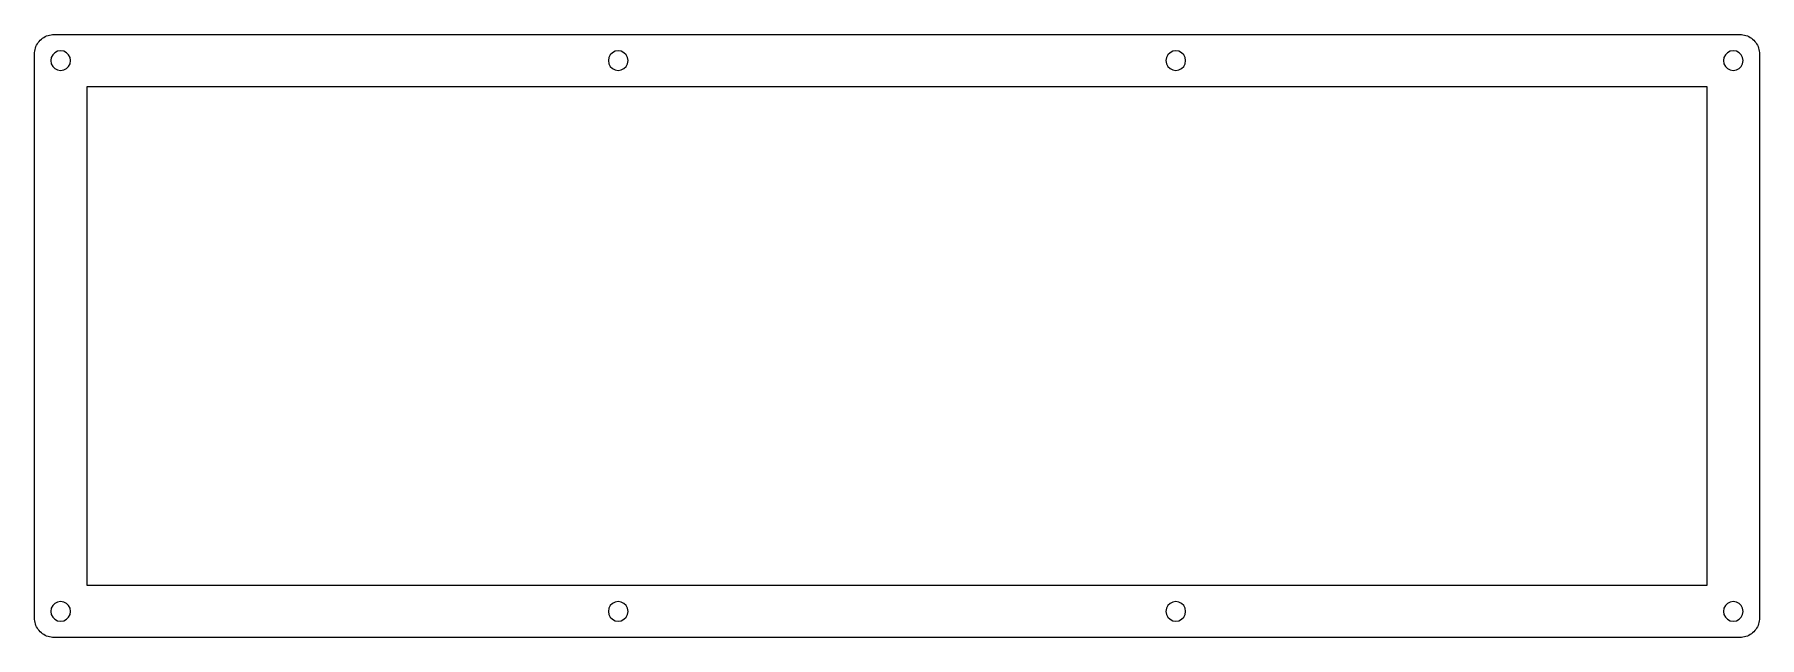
# Model space of a CAD drawing. Extents: x 0 to 264, y 0 to 92.
import ezdxf

# ---------------------------------------------------------------- set-up
doc = ezdxf.new("R2010")
doc.units = 0
doc.layers.get('0').update_dxf_attribs({"linetype": 'CONTINUOUS'})

msp = doc.modelspace()

# ---------------------------------------------------------------- linework, layer by layer
at = {"color": 0}
for p, q in [((2.39503, 92.25), (2.62516, 92.2969)), ((2.62516, 92.2969), (2.85943, 92.323)), ((2.85943, 92.323), (3.09507, 92.3325)), ((3.09507, 92.3325), (260.747, 92.3325)), ((260.747, 92.3325), (260.981, 92.323)), ((260.981, 92.323), (261.215, 92.2969)), ((261.215, 92.2969), (261.447, 92.25)), ((0.104731, 89.5685), (0.130914, 89.8028)), ((0.130914, 89.8028), (0.177767, 90.0328)), ((0.177767, 90.0328), (0.241157, 90.26)), ((0.241157, 90.26), (0.323839, 90.4804)), ((0.323839, 90.4804), (0.421679, 90.6942)), ((0.421679, 90.6942), (0.537436, 90.901)), ((0.537436, 90.901), (0.666972, 91.0967)), ((0.666972, 91.0967), (0.813043, 91.2813)), ((0.813043, 91.2813), (0.972894, 91.4548)), ((0.972894, 91.4548), (1.14653, 91.6146)), ((1.14653, 91.6146), (1.33119, 91.7607)), ((1.33119, 91.7607), (1.52687, 91.8905)), ((1.52687, 91.8905), (1.73357, 92.0062)), ((1.73357, 92.0062), (1.94717, 92.1039)), ((1.94717, 92.1039), (2.16765, 92.1865)), ((2.16765, 92.1865), (2.39503, 92.25)), ((3.63114, 89.7601), (3.21359, 89.5463)), ((4.09416, 89.8331), (3.63114, 89.7601)), ((4.55856, 89.7601), (4.09416, 89.8331)), ((4.97611, 89.5463), (4.55856, 89.7601)), ((88.8488, 89.7601), (88.4301, 89.5463)), ((89.312, 89.8331), (88.8488, 89.7601)), ((89.7749, 89.7601), (89.312, 89.8331)), ((90.194, 89.5463), (89.7749, 89.7601)), ((174.065, 89.7601), (173.648, 89.5463)), ((174.53, 89.8331), (174.065, 89.7601)), ((174.993, 89.7601), (174.53, 89.8331)), ((175.411, 89.5463), (174.993, 89.7601)), ((259.282, 89.7601), (258.864, 89.5463)), ((259.746, 89.8331), (259.282, 89.7601)), ((260.21, 89.7601), (259.746, 89.8331)), ((260.627, 89.5463), (260.21, 89.7601)), ((261.447, 92.25), (261.673, 92.1865)), ((261.673, 92.1865), (261.895, 92.1039)), ((261.895, 92.1039), (262.107, 92.0062)), ((262.107, 92.0062), (262.314, 91.8905)), ((262.314, 91.8905), (262.509, 91.7607)), ((262.509, 91.7607), (262.694, 91.6146)), ((262.694, 91.6146), (262.868, 91.4548)), ((262.868, 91.4548), (263.028, 91.2813)), ((263.028, 91.2813), (263.174, 91.0967)), ((263.174, 91.0967), (263.303, 90.901)), ((263.303, 90.901), (263.419, 90.6942)), ((263.419, 90.6942), (263.518, 90.4804)), ((263.518, 90.4804), (263.599, 90.26)), ((263.599, 90.26), (263.664, 90.0328)), ((263.664, 90.0328), (263.71, 89.8028)), ((263.71, 89.8028), (263.736, 89.5685)), ((0.095085, 89.3329), (0.104731, 89.5685)), ((0.095085, 3.13228), (0.095085, 89.3329)), ((2.66788, 88.7966), (2.59485, 88.3324)), ((2.59485, 88.3324), (2.66788, 87.8692)), ((2.88148, 89.2143), (2.66788, 88.7966)), ((2.66788, 87.8692), (2.88148, 87.4518)), ((3.21359, 89.5463), (2.88148, 89.2143)), ((2.88148, 87.4518), (3.21359, 87.1195)), ((3.21359, 87.1195), (3.63114, 86.9061)), ((4.55856, 86.9061), (4.97611, 87.1195)), ((5.30821, 89.2143), (4.97611, 89.5463)), ((4.97611, 87.1195), (5.30821, 87.4518)), ((5.52178, 88.7966), (5.30821, 89.2143)), ((5.30821, 87.4518), (5.52178, 87.8692)), ((5.59484, 88.3324), (5.52178, 88.7966)), ((5.52178, 87.8692), (5.59484, 88.3324)), ((87.8858, 88.7966), (87.8127, 88.3324)), ((87.8127, 88.3324), (87.8858, 87.8692)), ((88.0981, 89.2143), (87.8858, 88.7966)), ((87.8858, 87.8692), (88.0981, 87.4518)), ((88.4301, 89.5463), (88.0981, 89.2143)), ((88.0981, 87.4518), (88.4301, 87.1195)), ((88.4301, 87.1195), (88.8488, 86.9061)), ((89.7749, 86.9061), (90.194, 87.1195)), ((90.526, 89.2143), (90.194, 89.5463)), ((90.194, 87.1195), (90.526, 87.4518)), ((90.7383, 88.7966), (90.526, 89.2143)), ((90.526, 87.4518), (90.7383, 87.8692)), ((90.8128, 88.3324), (90.7383, 88.7966)), ((90.7383, 87.8692), (90.8128, 88.3324)), ((173.102, 88.7966), (173.029, 88.3324)), ((173.029, 88.3324), (173.102, 87.8692)), ((173.316, 89.2143), (173.102, 88.7966)), ((173.102, 87.8692), (173.316, 87.4518)), ((173.648, 89.5463), (173.316, 89.2143)), ((173.316, 87.4518), (173.648, 87.1195)), ((173.648, 87.1195), (174.065, 86.9061)), ((174.993, 86.9061), (175.411, 87.1195)), ((175.743, 89.2143), (175.411, 89.5463)), ((175.411, 87.1195), (175.743, 87.4518)), ((175.955, 88.7966), (175.743, 89.2143)), ((175.743, 87.4518), (175.955, 87.8692)), ((176.029, 88.3324), (175.955, 88.7966)), ((175.955, 87.8692), (176.029, 88.3324)), ((258.32, 88.7966), (258.247, 88.3324)), ((258.247, 88.3324), (258.32, 87.8692)), ((258.532, 89.2143), (258.32, 88.7966)), ((258.32, 87.8692), (258.532, 87.4518)), ((258.864, 89.5463), (258.532, 89.2143)), ((258.532, 87.4518), (258.864, 87.1195)), ((258.864, 87.1195), (259.282, 86.9061)), ((260.21, 86.9061), (260.627, 87.1195)), ((260.959, 89.2143), (260.627, 89.5463)), ((260.627, 87.1195), (260.959, 87.4518)), ((261.173, 88.7966), (260.959, 89.2143)), ((260.959, 87.4518), (261.173, 87.8692)), ((261.247, 88.3324), (261.173, 88.7966)), ((261.173, 87.8692), (261.247, 88.3324)), ((263.736, 89.5685), (263.747, 89.3329)), ((263.747, 89.3329), (263.747, 3.1309)), ((3.63114, 86.9061), (4.09416, 86.8331)), ((4.09416, 86.8331), (4.55856, 86.9061)), ((88.8488, 86.9061), (89.312, 86.8331)), ((89.312, 86.8331), (89.7749, 86.9061)), ((174.065, 86.9061), (174.53, 86.8331)), ((174.53, 86.8331), (174.993, 86.9061)), ((259.282, 86.9061), (259.746, 86.8331)), ((259.746, 86.8331), (260.21, 86.9061)), ((8.09322, 84.3347), (8.09322, 65.2819)), ((255.746, 84.3347), (8.09322, 84.3347)), ((255.746, 8.13181), (255.746, 84.3347)), ((8.09322, 65.2819), (8.09459, 65.2819)), ((8.09459, 65.2819), (8.09459, 46.2333)), ((8.09459, 46.2333), (8.09322, 46.2333)), ((8.09322, 46.2333), (8.09322, 27.1818)), ((8.09322, 27.1818), (8.09459, 27.1818)), ((8.09459, 27.1818), (8.09459, 8.13181)), ((8.09459, 8.13181), (255.746, 8.13181)), ((3.21359, 5.34539), (2.88148, 5.01329)), ((3.63114, 5.55763), (3.21359, 5.34539)), ((4.09416, 5.63065), (3.63114, 5.55763)), ((4.55856, 5.55763), (4.09416, 5.63065)), ((4.97611, 5.34539), (4.55856, 5.55763)), ((5.30821, 5.01329), (4.97611, 5.34539)), ((88.4301, 5.34539), (88.0981, 5.01329)), ((88.8488, 5.55763), (88.4301, 5.34539)), ((89.312, 5.63065), (88.8488, 5.55763)), ((89.7749, 5.55763), (89.312, 5.63065)), ((90.194, 5.34539), (89.7749, 5.55763)), ((90.526, 5.01329), (90.194, 5.34539)), ((173.648, 5.34539), (173.316, 5.01329)), ((174.065, 5.55763), (173.648, 5.34539)), ((174.53, 5.63065), (174.065, 5.55763)), ((174.993, 5.55763), (174.53, 5.63065)), ((175.411, 5.34539), (174.993, 5.55763)), ((175.743, 5.01329), (175.411, 5.34539)), ((258.864, 5.34539), (258.532, 5.01329)), ((259.282, 5.55763), (258.864, 5.34539)), ((259.746, 5.63065), (259.282, 5.55763)), ((260.21, 5.55763), (259.746, 5.63065)), ((260.627, 5.34539), (260.21, 5.55763)), ((260.959, 5.01329), (260.627, 5.34539)), ((0.104731, 2.89664), (0.095085, 3.13228)), ((0.130914, 2.66237), (0.104731, 2.89664)), ((0.177767, 2.43086), (0.130914, 2.66237)), ((2.66788, 4.59574), (2.59485, 4.13135)), ((2.59485, 4.13135), (2.66788, 3.66832)), ((2.88148, 5.01329), (2.66788, 4.59574)), ((2.66788, 3.66832), (2.88148, 3.25079)), ((2.88148, 3.25079), (3.21359, 2.91869)), ((3.21359, 2.91869), (3.63114, 2.70509)), ((3.63114, 2.70509), (4.09416, 2.63067)), ((4.09416, 2.63067), (4.55856, 2.70509)), ((4.55856, 2.70509), (4.97611, 2.91869)), ((4.97611, 2.91869), (5.30821, 3.25079)), ((5.52178, 4.59574), (5.30821, 5.01329)), ((5.30821, 3.25079), (5.52178, 3.66832)), ((5.59484, 4.13135), (5.52178, 4.59574)), ((5.52178, 3.66832), (5.59484, 4.13135)), ((87.8858, 4.59574), (87.8127, 4.13135)), ((87.8127, 4.13135), (87.8858, 3.66832)), ((88.0981, 5.01329), (87.8858, 4.59574)), ((87.8858, 3.66832), (88.0981, 3.25079)), ((88.0981, 3.25079), (88.4301, 2.91869)), ((88.4301, 2.91869), (88.8488, 2.70509)), ((88.8488, 2.70509), (89.312, 2.63067)), ((89.312, 2.63067), (89.7749, 2.70509)), ((89.7749, 2.70509), (90.194, 2.91869)), ((90.194, 2.91869), (90.526, 3.25079)), ((90.7383, 4.59574), (90.526, 5.01329)), ((90.526, 3.25079), (90.7383, 3.66832)), ((90.8128, 4.13135), (90.7383, 4.59574)), ((90.7383, 3.66832), (90.8128, 4.13135)), ((173.102, 4.59574), (173.029, 4.13135)), ((173.029, 4.13135), (173.102, 3.66832)), ((173.316, 5.01329), (173.102, 4.59574)), ((173.102, 3.66832), (173.316, 3.25079)), ((173.316, 3.25079), (173.648, 2.91869)), ((173.648, 2.91869), (174.065, 2.70509)), ((174.065, 2.70509), (174.53, 2.63067)), ((174.53, 2.63067), (174.993, 2.70509)), ((174.993, 2.70509), (175.411, 2.91869)), ((175.411, 2.91869), (175.743, 3.25079)), ((175.955, 4.59574), (175.743, 5.01329)), ((175.743, 3.25079), (175.955, 3.66832)), ((176.029, 4.13135), (175.955, 4.59574)), ((175.955, 3.66832), (176.029, 4.13135)), ((258.32, 4.59574), (258.247, 4.13135)), ((258.247, 4.13135), (258.32, 3.66832)), ((258.532, 5.01329), (258.32, 4.59574)), ((258.32, 3.66832), (258.532, 3.25079)), ((258.532, 3.25079), (258.864, 2.91869)), ((258.864, 2.91869), (259.282, 2.70509)), ((259.282, 2.70509), (259.746, 2.63067)), ((259.746, 2.63067), (260.21, 2.70509)), ((260.21, 2.70509), (260.627, 2.91869)), ((260.627, 2.91869), (260.959, 3.25079)), ((261.173, 4.59574), (260.959, 5.01329)), ((260.959, 3.25079), (261.173, 3.66832)), ((261.247, 4.13135), (261.173, 4.59574)), ((261.173, 3.66832), (261.247, 4.13135)), ((263.71, 2.66237), (263.664, 2.43086)), ((263.736, 2.89664), (263.71, 2.66237)), ((263.747, 3.1309), (263.736, 2.89664)), ((0.241157, 2.20486), (0.177767, 2.43086)), ((0.323839, 1.983), (0.241157, 2.20486)), ((0.421679, 1.77078), (0.323839, 1.983)), ((0.537436, 1.56407), (0.421679, 1.77078)), ((0.666972, 1.36839), (0.537436, 1.56407)), ((0.813043, 1.18374), (0.666972, 1.36839)), ((0.972894, 1.0101), (0.813043, 1.18374)), ((1.14653, 0.850251), (0.972894, 1.0101)), ((1.33119, 0.704176), (1.14653, 0.850251)), ((1.52687, 0.574643), (1.33119, 0.704176)), ((1.73357, 0.458886), (1.52687, 0.574643)), ((1.94717, 0.359668), (1.73357, 0.458886)), ((2.16765, 0.278364), (1.94717, 0.359668)), ((2.39503, 0.214974), (2.16765, 0.278364)), ((2.62516, 0.168121), (2.39503, 0.214974)), ((2.85943, 0.141938), (2.62516, 0.168121)), ((3.09507, 0.130914), (2.85943, 0.141938)), ((260.747, 0.130914), (3.09507, 0.130914)), ((260.981, 0.141938), (260.747, 0.130914)), ((261.215, 0.168121), (260.981, 0.141938)), ((261.447, 0.214974), (261.215, 0.168121)), ((261.673, 0.278364), (261.447, 0.214974)), ((261.895, 0.359668), (261.673, 0.278364)), ((262.107, 0.458886), (261.895, 0.359668)), ((262.314, 0.574643), (262.107, 0.458886)), ((262.509, 0.704176), (262.314, 0.574643)), ((262.694, 0.850251), (262.509, 0.704176)), ((262.868, 1.0101), (262.694, 0.850251)), ((263.028, 1.18374), (262.868, 1.0101)), ((263.174, 1.36839), (263.028, 1.18374)), ((263.303, 1.56407), (263.174, 1.36839)), ((263.419, 1.77078), (263.303, 1.56407)), ((263.518, 1.983), (263.419, 1.77078)), ((263.599, 2.20486), (263.518, 1.983)), ((263.664, 2.43086), (263.599, 2.20486))]:
    msp.add_line(p, q, dxfattribs=at)

doc.saveas('drawing.dxf')
